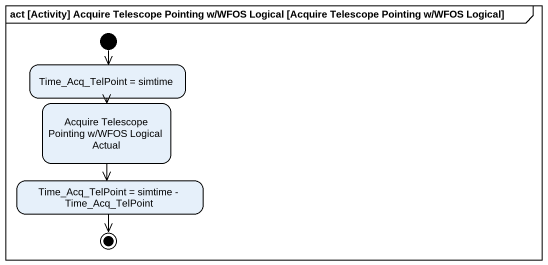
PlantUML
@startuml
mainframe act [Activity] Acquire Telescope Pointing w/WFOS Logical [Acquire Telescope Pointing w/WFOS Logical]
hide empty description
state "Time_Acq_TelPoint = simtime" as Time_Acq_TelPoint_simtime
state "Acquire Telescope Pointing w/WFOS Logical Actual" as Acquire_Telescope_Pointing
state "Time_Acq_TelPoint = simtime - Time_Acq_TelPoint" as Time_Acq_TelPoint_simtime_2
[*] --> Time_Acq_TelPoint_simtime
Time_Acq_TelPoint_simtime --> Acquire_Telescope_Pointing
Acquire_Telescope_Pointing --> Time_Acq_TelPoint_simtime_2
Time_Acq_TelPoint_simtime_2 --> [*]
@enduml
